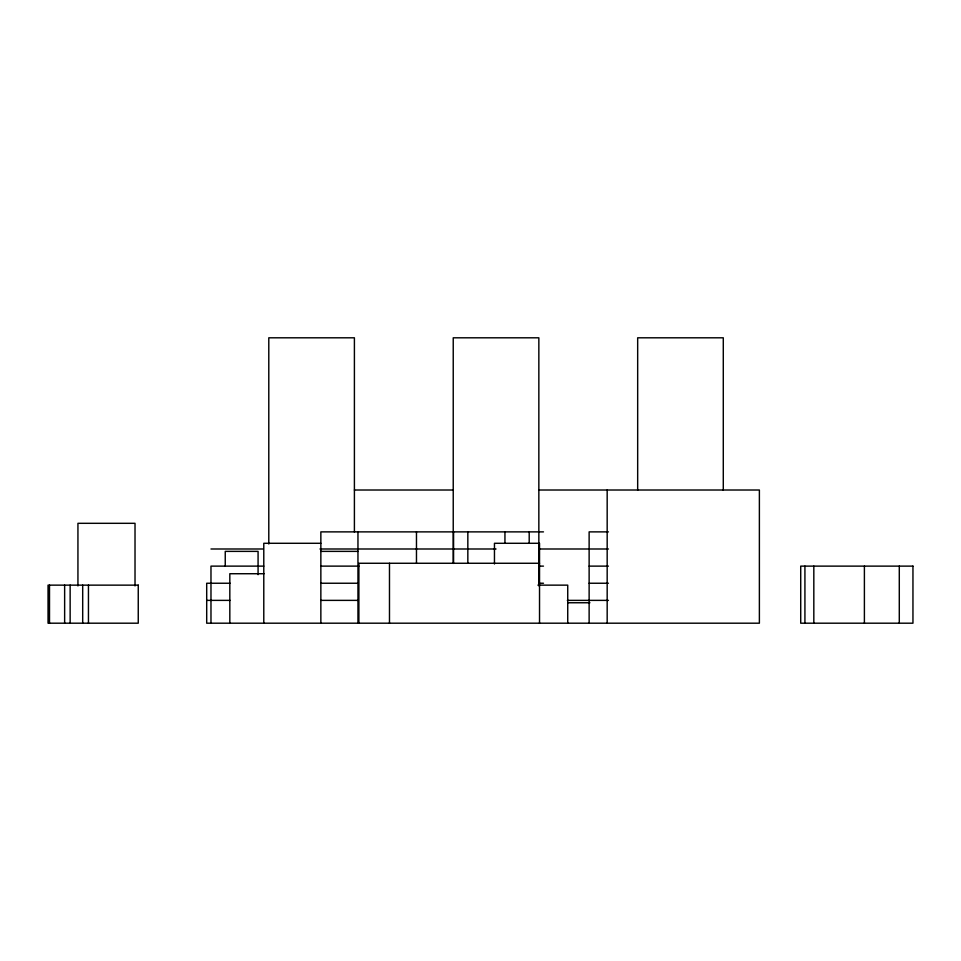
<?xml version="1.0" encoding="UTF-8"?>
<svg xmlns="http://www.w3.org/2000/svg" width="961" height="961" viewBox="0 0 961 961"><rect width="100%" height="100%" fill="white"/><g stroke="black" fill="none" stroke-linecap="round" stroke-linejoin="round"><path stroke-width="1.44" d="M354.405 490.014L453.232 490.014M538.845 490.014L759.382 490.014L759.382 623.196L206.699 623.196L206.699 583.243L230.111 583.243M543.47 531.877L320.854 531.877L320.854 623.196M608.433 531.877L589.129 531.877L589.129 623.196M320.854 543.289L263.782 543.289L263.782 623.196M210.976 548.995L263.242 548.995M319.977 548.995L496.032 548.995M538.785 548.995L608.433 548.995M320.854 551.374L357.96 551.374M539.529 563.266L358.885 563.266L358.885 623.196M263.782 566.125L210.976 566.125L210.976 623.196M320.854 566.125L358.909 566.125M539.001 566.125L543.47 566.125M589.129 566.125L608.433 566.125M264.011 573.729L229.823 573.729L229.823 623.196M320.854 583.243L357.96 583.243M538.989 583.243L543.47 583.243M589.129 583.243L608.433 583.243M537.908 585.141L567.735 585.141L567.735 623.196M206.699 600.373L230.111 600.373M320.854 600.373L357.96 600.373M567.338 600.373L608.433 600.373M567.735 602.751L589.922 602.751M899.292 566.125L899.292 623.196M864.395 566.125L864.395 623.196M813.823 566.125L813.823 623.196M804.922 566.125L804.922 623.196M723.285 490.218L723.285 337.804L637.672 337.804L637.672 490.218M607.172 490.014L607.172 623.196M539.529 623.196L539.529 543.289L494.459 543.289L494.459 564.011M538.845 585.85L538.845 337.804L453.232 337.804L453.232 563.434M529.199 531.877L529.199 543.289M504.945 531.877L504.945 543.289M467.839 531.877L467.839 563.266M453.568 531.877L453.568 563.266M416.473 531.877L416.473 563.266M389.481 563.266L389.481 623.196M357.96 531.877L357.96 623.196M354.405 532.046L354.405 337.804L268.792 337.804L268.792 544.01M258.077 574.678L258.077 551.374L225.246 551.374L225.246 566.125M135.02 585.922L135.02 523.313L77.937 523.313L77.937 585.922M88.448 585.141L88.448 623.196M82.694 585.141L82.694 623.196M70.141 585.141L70.141 623.196M64.639 585.141L64.639 623.196M49.504 585.141L49.504 623.196M912.95 566.125L800.717 566.125L800.717 623.196L912.95 623.196L912.95 566.125M138.252 585.141L48.05 585.141L48.05 623.196L138.252 623.196L138.252 585.141"/></g></svg>
